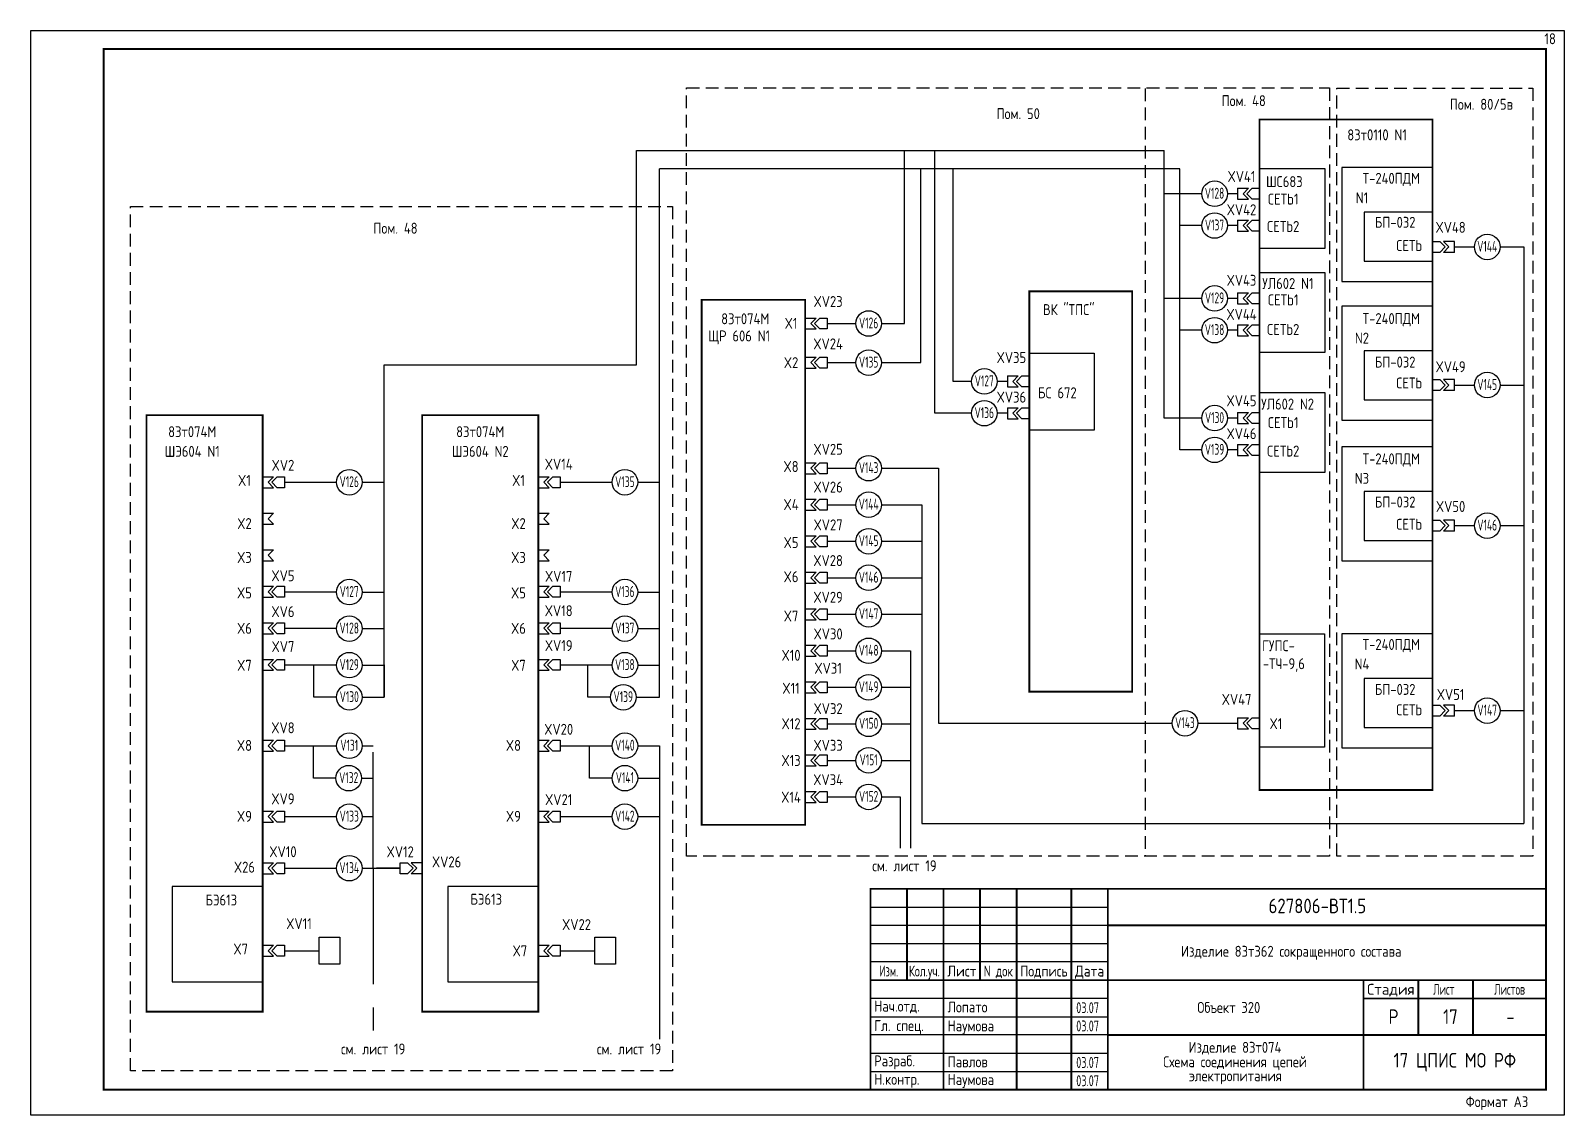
# Model space of a CAD drawing. Header units: millimetres. Extents: x -1014 to 2091, y -2505 to -1739.
# Drawn here: x -1013.3 to -593.3, y -2505.4 to -2208.4 of the extents above; entities that cross this region are included whole.
import ezdxf
from ezdxf.enums import TextEntityAlignment as Align

# ---------------------------------------------------------------- set-up
doc = ezdxf.new("R2010")
doc.units = ezdxf.units.MM
doc.linetypes.add('CENTER', pattern=[50.8, 31.75, -6.35, 6.35, -6.35])
doc.linetypes.add('DASHED', pattern=[0.75, 0.5, -0.25])
doc.layers.add('FORMAT', color=7, linetype='Continuous')
doc.styles.add('SIMPLEX', font='simplex.shx', dxfattribs={"width": 0.75})
doc.styles.add('SIMPLEX1', font='Simplex.shx', dxfattribs={"width": 0.8})
doc.styles.add('SN', font='Simplex.shx', dxfattribs={"width": 0.8, "oblique": 15})

msp = doc.modelspace()

# ---------------------------------------------------------------- linework, layer by layer
at = {"linetype": 'DASHED', "ltscale": 7}
msp.add_line((-708.15, -2224.18), (-708.15, -2434.39), dxfattribs=at)
at = {"ltscale": 2}
for p, q in [((-682.79, -2251.54), (-679.79, -2251.54)), ((-682.79, -2254.54), (-679.79, -2254.54)), ((-679.79, -2251.54), (-681.29, -2253.04)), ((-679.79, -2254.54), (-681.29, -2253.04)), ((-678.79, -2251.54), (-680.29, -2253.04)), ((-678.79, -2254.54), (-680.29, -2253.04)), ((-678.79, -2251.54), (-676.79, -2251.54)), ((-676.79, -2254.54), (-678.79, -2254.54)), ((-682.79, -2260.24), (-679.79, -2260.24)), ((-682.79, -2263.24), (-679.79, -2263.24)), ((-679.79, -2260.24), (-681.29, -2261.74)), ((-679.79, -2263.24), (-681.29, -2261.74)), ((-678.79, -2260.24), (-680.29, -2261.74)), ((-678.79, -2263.24), (-680.29, -2261.74)), ((-678.79, -2260.24), (-676.79, -2260.24)), ((-676.79, -2263.24), (-678.79, -2263.24)), ((-629.44, -2268.59), (-629.44, -2265.59)), ((-629.44, -2266.1), (-627.44, -2266.1)), ((-627.44, -2266.1), (-625.94, -2267.6)), ((-627.44, -2269.1), (-625.94, -2267.6)), ((-623.44, -2266.1), (-626.44, -2266.1)), ((-626.44, -2266.1), (-624.94, -2267.6)), ((-626.44, -2269.1), (-624.94, -2267.6)), ((-627.44, -2269.1), (-629.44, -2269.1)), ((-623.44, -2269.1), (-626.44, -2269.1)), ((-682.79, -2280.2), (-679.79, -2280.2)), ((-679.79, -2280.2), (-681.29, -2281.7)), ((-678.79, -2280.2), (-680.29, -2281.7)), ((-678.79, -2280.2), (-676.79, -2280.2)), ((-682.79, -2283.2), (-679.79, -2283.2)), ((-679.79, -2283.2), (-681.29, -2281.7)), ((-678.79, -2283.2), (-680.29, -2281.7)), ((-676.79, -2283.2), (-678.79, -2283.2)), ((-801.2, -2287.07), (-798.2, -2287.07)), ((-798.2, -2287.07), (-799.7, -2288.57)), ((-798.2, -2290.07), (-799.7, -2288.57)), ((-797.2, -2287.07), (-798.7, -2288.57)), ((-797.2, -2290.07), (-798.7, -2288.57)), ((-797.2, -2287.07), (-795.2, -2287.07)), ((-795.2, -2287.07), (-795.2, -2290.07)), ((-682.79, -2288.9), (-679.79, -2288.9)), ((-679.79, -2288.9), (-681.29, -2290.4)), ((-678.79, -2288.9), (-680.29, -2290.4)), ((-678.79, -2288.9), (-676.79, -2288.9)), ((-801.2, -2290.07), (-798.2, -2290.07)), ((-795.2, -2290.07), (-797.2, -2290.07)), ((-682.79, -2291.9), (-679.79, -2291.9)), ((-679.79, -2291.9), (-681.29, -2290.4)), ((-678.79, -2291.9), (-680.29, -2290.4)), ((-676.79, -2291.9), (-678.79, -2291.9)), ((-801.2, -2297.79), (-798.2, -2297.79)), ((-801.2, -2300.79), (-798.2, -2300.79)), ((-798.2, -2297.79), (-799.7, -2299.29)), ((-798.2, -2300.79), (-799.7, -2299.29)), ((-797.2, -2297.79), (-798.7, -2299.29)), ((-797.2, -2300.79), (-798.7, -2299.29)), ((-797.2, -2297.79), (-795.2, -2297.79)), ((-795.2, -2300.79), (-797.2, -2300.79)), ((-795.2, -2297.79), (-795.2, -2300.79)), ((-745.85, -2302.93), (-742.85, -2302.93)), ((-742.85, -2302.93), (-744.35, -2304.43)), ((-742.85, -2305.93), (-744.35, -2304.43)), ((-741.85, -2302.93), (-743.35, -2304.43)), ((-741.85, -2305.93), (-743.35, -2304.43)), ((-741.85, -2302.93), (-739.85, -2302.93)), ((-739.85, -2302.93), (-739.85, -2305.93)), ((-629.44, -2303.91), (-627.44, -2303.91)), ((-627.44, -2303.91), (-625.94, -2305.41)), ((-627.44, -2306.91), (-625.94, -2305.41)), ((-623.44, -2303.91), (-626.44, -2303.91)), ((-626.44, -2303.91), (-624.94, -2305.41)), ((-626.44, -2306.91), (-624.94, -2305.41)), ((-745.85, -2305.93), (-742.85, -2305.93)), ((-739.85, -2305.93), (-741.85, -2305.93)), ((-739.85, -2309.98), (-739.85, -2312.98)), ((-627.44, -2306.91), (-629.44, -2306.91)), ((-623.44, -2306.91), (-626.44, -2306.91)), ((-745.85, -2311.63), (-742.85, -2311.63)), ((-742.85, -2311.63), (-744.35, -2313.13)), ((-742.85, -2314.63), (-744.35, -2313.13)), ((-741.85, -2311.63), (-743.35, -2313.13)), ((-741.85, -2314.63), (-743.35, -2313.13)), ((-741.85, -2311.63), (-739.85, -2311.63)), ((-682.79, -2312.97), (-679.79, -2312.97)), ((-679.79, -2312.97), (-681.29, -2314.47)), ((-678.79, -2312.97), (-680.29, -2314.47)), ((-678.79, -2312.97), (-676.79, -2312.97)), ((-745.85, -2314.63), (-742.85, -2314.63)), ((-739.85, -2314.63), (-741.85, -2314.63)), ((-682.79, -2315.97), (-679.79, -2315.97)), ((-679.79, -2315.97), (-681.29, -2314.47)), ((-678.79, -2315.97), (-680.29, -2314.47)), ((-676.79, -2315.97), (-678.79, -2315.97)), ((-682.79, -2321.67), (-679.79, -2321.67)), ((-679.79, -2321.67), (-681.29, -2323.17)), ((-678.79, -2321.67), (-680.29, -2323.17)), ((-678.79, -2321.67), (-676.79, -2321.67)), ((-801.2, -2326.69), (-798.2, -2326.69)), ((-798.2, -2326.69), (-799.7, -2328.19)), ((-797.2, -2326.69), (-798.7, -2328.19)), ((-797.2, -2326.69), (-795.2, -2326.69)), ((-795.2, -2326.69), (-795.2, -2329.69)), ((-682.79, -2324.67), (-679.79, -2324.67)), ((-679.79, -2324.67), (-681.29, -2323.17)), ((-678.79, -2324.67), (-680.29, -2323.17)), ((-676.79, -2324.67), (-678.79, -2324.67)), ((-949.78, -2330.53), (-946.78, -2330.53)), ((-946.78, -2330.53), (-948.28, -2332.03)), ((-945.78, -2330.53), (-947.28, -2332.03)), ((-945.78, -2330.53), (-943.78, -2330.53)), ((-943.78, -2330.53), (-943.78, -2333.53)), ((-874.3, -2330.53), (-871.3, -2330.53)), ((-871.3, -2330.53), (-872.8, -2332.03)), ((-870.3, -2330.53), (-871.8, -2332.03)), ((-870.3, -2330.53), (-868.3, -2330.53)), ((-868.3, -2330.53), (-868.3, -2333.53)), ((-801.2, -2329.69), (-798.2, -2329.69)), ((-798.2, -2329.69), (-799.7, -2328.19)), ((-797.2, -2329.69), (-798.7, -2328.19)), ((-795.2, -2329.69), (-797.2, -2329.69)), ((-949.78, -2333.53), (-946.78, -2333.53)), ((-946.78, -2333.53), (-948.28, -2332.03)), ((-945.78, -2333.53), (-947.28, -2332.03)), ((-943.78, -2333.53), (-945.78, -2333.53)), ((-874.3, -2333.53), (-871.3, -2333.53)), ((-871.3, -2333.53), (-872.8, -2332.03)), ((-870.3, -2333.53), (-871.8, -2332.03)), ((-868.3, -2333.53), (-870.3, -2333.53)), ((-801.2, -2336.69), (-798.2, -2336.69)), ((-798.2, -2336.69), (-799.7, -2338.19)), ((-798.2, -2339.69), (-799.7, -2338.19)), ((-797.2, -2336.69), (-798.7, -2338.19)), ((-797.2, -2339.69), (-798.7, -2338.19)), ((-797.2, -2336.69), (-795.2, -2336.69)), ((-795.2, -2336.69), (-795.2, -2339.69)), ((-949.78, -2340.53), (-946.78, -2340.53)), ((-949.78, -2343.53), (-946.78, -2343.53)), ((-946.78, -2340.53), (-948.28, -2342.03)), ((-946.78, -2343.53), (-948.28, -2342.03)), ((-874.3, -2340.53), (-871.3, -2340.53)), ((-874.3, -2343.53), (-871.3, -2343.53)), ((-871.3, -2340.53), (-872.8, -2342.03)), ((-871.3, -2343.53), (-872.8, -2342.03)), ((-801.2, -2339.69), (-798.2, -2339.69)), ((-795.2, -2339.69), (-797.2, -2339.69)), ((-629.44, -2342.42), (-627.44, -2342.42)), ((-627.44, -2342.42), (-625.94, -2343.92)), ((-623.44, -2342.42), (-626.44, -2342.42)), ((-626.44, -2342.42), (-624.94, -2343.92)), ((-801.2, -2346.69), (-798.2, -2346.69)), ((-798.2, -2346.69), (-799.7, -2348.19)), ((-797.2, -2346.69), (-798.7, -2348.19)), ((-797.2, -2346.69), (-795.2, -2346.69)), ((-795.2, -2346.69), (-795.2, -2349.69)), ((-627.44, -2345.42), (-629.44, -2345.42)), ((-627.44, -2345.42), (-625.94, -2343.92)), ((-626.44, -2345.42), (-624.94, -2343.92)), ((-623.44, -2345.42), (-626.44, -2345.42)), ((-949.78, -2350.53), (-946.78, -2350.53)), ((-946.78, -2350.53), (-948.28, -2352.03)), ((-874.3, -2350.53), (-871.3, -2350.53)), ((-871.3, -2350.53), (-872.8, -2352.03)), ((-801.2, -2349.69), (-798.2, -2349.69)), ((-798.2, -2349.69), (-799.7, -2348.19)), ((-797.2, -2349.69), (-798.7, -2348.19)), ((-795.2, -2349.69), (-797.2, -2349.69)), ((-949.78, -2353.53), (-946.78, -2353.53)), ((-946.78, -2353.53), (-948.28, -2352.03)), ((-874.3, -2353.53), (-871.3, -2353.53)), ((-871.3, -2353.53), (-872.8, -2352.03)), ((-801.2, -2356.69), (-798.2, -2356.69)), ((-801.2, -2359.69), (-798.2, -2359.69)), ((-798.2, -2356.69), (-799.7, -2358.19)), ((-798.2, -2359.69), (-799.7, -2358.19)), ((-797.2, -2356.69), (-798.7, -2358.19)), ((-797.2, -2359.69), (-798.7, -2358.19)), ((-795.2, -2359.69), (-797.2, -2359.69)), ((-795.2, -2356.69), (-795.2, -2359.69)), ((-949.78, -2360.53), (-946.78, -2360.53)), ((-949.78, -2363.53), (-946.78, -2363.53)), ((-946.78, -2360.53), (-948.28, -2362.03)), ((-946.78, -2363.53), (-948.28, -2362.03)), ((-945.78, -2360.53), (-947.28, -2362.03)), ((-945.78, -2363.53), (-947.28, -2362.03)), ((-945.78, -2360.53), (-943.78, -2360.53)), ((-943.78, -2363.53), (-945.78, -2363.53)), ((-943.78, -2360.53), (-943.78, -2363.53)), ((-874.3, -2360.53), (-871.3, -2360.53)), ((-874.3, -2363.53), (-871.3, -2363.53)), ((-871.3, -2360.53), (-872.8, -2362.03)), ((-871.3, -2363.53), (-872.8, -2362.03)), ((-870.3, -2360.53), (-871.8, -2362.03)), ((-870.3, -2363.53), (-871.8, -2362.03)), ((-870.3, -2360.53), (-868.3, -2360.53)), ((-868.3, -2363.53), (-870.3, -2363.53)), ((-868.3, -2360.53), (-868.3, -2363.53)), ((-801.2, -2366.69), (-798.2, -2366.69)), ((-798.2, -2366.69), (-799.7, -2368.19)), ((-798.2, -2369.69), (-799.7, -2368.19)), ((-797.2, -2366.69), (-798.7, -2368.19)), ((-797.2, -2369.69), (-798.7, -2368.19)), ((-797.2, -2366.69), (-795.2, -2366.69)), ((-795.2, -2366.69), (-795.2, -2369.69)), ((-949.78, -2370.53), (-946.78, -2370.53)), ((-946.78, -2370.53), (-948.28, -2372.03)), ((-946.78, -2373.53), (-948.28, -2372.03)), ((-945.78, -2370.53), (-947.28, -2372.03)), ((-945.78, -2373.53), (-947.28, -2372.03)), ((-945.78, -2370.53), (-943.78, -2370.53)), ((-943.78, -2370.53), (-943.78, -2373.53)), ((-874.3, -2370.53), (-871.3, -2370.53)), ((-871.3, -2370.53), (-872.8, -2372.03)), ((-871.3, -2373.53), (-872.8, -2372.03)), ((-870.3, -2370.53), (-871.8, -2372.03)), ((-870.3, -2373.53), (-871.8, -2372.03)), ((-870.3, -2370.53), (-868.3, -2370.53)), ((-868.3, -2370.53), (-868.3, -2373.53)), ((-801.2, -2369.69), (-798.2, -2369.69)), ((-795.2, -2369.69), (-797.2, -2369.69)), ((-949.78, -2373.53), (-946.78, -2373.53)), ((-943.78, -2373.53), (-945.78, -2373.53)), ((-874.3, -2373.53), (-871.3, -2373.53)), ((-868.3, -2373.53), (-870.3, -2373.53)), ((-801.2, -2376.69), (-798.2, -2376.69)), ((-798.2, -2376.69), (-799.7, -2378.19)), ((-797.2, -2376.69), (-798.7, -2378.19)), ((-797.2, -2376.69), (-795.2, -2376.69)), ((-795.2, -2376.69), (-795.2, -2379.69)), ((-949.78, -2380.53), (-946.78, -2380.53)), ((-946.78, -2380.53), (-948.28, -2382.03)), ((-945.78, -2380.53), (-947.28, -2382.03)), ((-945.78, -2380.53), (-943.78, -2380.53)), ((-943.78, -2380.53), (-943.78, -2383.53)), ((-874.3, -2380.53), (-871.3, -2380.53)), ((-871.3, -2380.53), (-872.8, -2382.03)), ((-870.3, -2380.53), (-871.8, -2382.03)), ((-870.3, -2380.53), (-868.3, -2380.53)), ((-868.3, -2380.53), (-868.3, -2383.53)), ((-801.2, -2379.69), (-798.2, -2379.69)), ((-798.2, -2379.69), (-799.7, -2378.19)), ((-797.2, -2379.69), (-798.7, -2378.19)), ((-795.2, -2379.69), (-797.2, -2379.69)), ((-949.78, -2383.53), (-946.78, -2383.53)), ((-946.78, -2383.53), (-948.28, -2382.03)), ((-945.78, -2383.53), (-947.28, -2382.03)), ((-943.78, -2383.53), (-945.78, -2383.53)), ((-874.3, -2383.53), (-871.3, -2383.53)), ((-871.3, -2383.53), (-872.8, -2382.03)), ((-870.3, -2383.53), (-871.8, -2382.03)), ((-868.3, -2383.53), (-870.3, -2383.53)), ((-801.2, -2386.69), (-798.2, -2386.69)), ((-801.2, -2389.69), (-798.2, -2389.69)), ((-798.2, -2386.69), (-799.7, -2388.19)), ((-798.2, -2389.69), (-799.7, -2388.19)), ((-797.2, -2386.69), (-798.7, -2388.19)), ((-797.2, -2389.69), (-798.7, -2388.19)), ((-797.2, -2386.69), (-795.2, -2386.69)), ((-795.2, -2389.69), (-797.2, -2389.69)), ((-795.2, -2386.69), (-795.2, -2389.69)), ((-629.44, -2393.08), (-627.44, -2393.08)), ((-627.44, -2393.08), (-625.94, -2394.58)), ((-623.44, -2393.08), (-626.44, -2393.08)), ((-626.44, -2393.08), (-624.94, -2394.58)), ((-801.2, -2396.69), (-798.2, -2396.69)), ((-798.2, -2396.69), (-799.7, -2398.19)), ((-798.2, -2399.69), (-799.7, -2398.19)), ((-797.2, -2396.69), (-798.7, -2398.19)), ((-797.2, -2399.69), (-798.7, -2398.19)), ((-797.2, -2396.69), (-795.2, -2396.69)), ((-795.2, -2396.69), (-795.2, -2399.69)), ((-682.79, -2396.52), (-679.79, -2396.52)), ((-679.79, -2396.52), (-681.29, -2398.02)), ((-679.79, -2399.52), (-681.29, -2398.02)), ((-678.79, -2396.52), (-680.29, -2398.02)), ((-678.79, -2399.52), (-680.29, -2398.02)), ((-678.79, -2396.52), (-676.79, -2396.52)), ((-676.79, -2396.52), (-676.79, -2399.52)), ((-627.44, -2396.08), (-629.44, -2396.08)), ((-627.44, -2396.08), (-625.94, -2394.58)), ((-626.44, -2396.08), (-624.94, -2394.58)), ((-623.44, -2396.08), (-626.44, -2396.08)), ((-801.2, -2399.69), (-798.2, -2399.69)), ((-795.2, -2399.69), (-797.2, -2399.69)), ((-682.79, -2399.52), (-679.79, -2399.52)), ((-676.79, -2399.52), (-678.79, -2399.52)), ((-949.78, -2402.69), (-946.78, -2402.69)), ((-949.78, -2405.69), (-946.78, -2405.69)), ((-946.78, -2402.69), (-948.28, -2404.19)), ((-946.78, -2405.69), (-948.28, -2404.19)), ((-945.78, -2402.69), (-947.28, -2404.19)), ((-945.78, -2405.69), (-947.28, -2404.19)), ((-945.78, -2402.69), (-943.78, -2402.69)), ((-943.78, -2405.69), (-945.78, -2405.69)), ((-943.78, -2402.69), (-943.78, -2405.69)), ((-874.3, -2402.69), (-871.3, -2402.69)), ((-874.3, -2405.69), (-871.3, -2405.69)), ((-871.3, -2402.69), (-872.8, -2404.19)), ((-871.3, -2405.69), (-872.8, -2404.19)), ((-870.3, -2402.69), (-871.8, -2404.19)), ((-870.3, -2405.69), (-871.8, -2404.19)), ((-870.3, -2402.69), (-868.3, -2402.69)), ((-868.3, -2405.69), (-870.3, -2405.69)), ((-868.3, -2402.69), (-868.3, -2405.69)), ((-801.2, -2406.69), (-798.2, -2406.69)), ((-801.2, -2409.69), (-798.2, -2409.69)), ((-798.2, -2406.69), (-799.7, -2408.19)), ((-798.2, -2409.69), (-799.7, -2408.19)), ((-797.2, -2406.69), (-798.7, -2408.19)), ((-797.2, -2409.69), (-798.7, -2408.19)), ((-797.2, -2406.69), (-795.2, -2406.69)), ((-795.2, -2409.69), (-797.2, -2409.69)), ((-795.2, -2406.69), (-795.2, -2409.69)), ((-801.2, -2416.69), (-798.2, -2416.69)), ((-798.2, -2416.69), (-799.7, -2418.19)), ((-798.2, -2419.69), (-799.7, -2418.19)), ((-797.2, -2416.69), (-798.7, -2418.19)), ((-797.2, -2419.69), (-798.7, -2418.19)), ((-797.2, -2416.69), (-795.2, -2416.69)), ((-795.2, -2416.69), (-795.2, -2419.69)), ((-949.78, -2422.1), (-946.78, -2422.1)), ((-946.78, -2422.1), (-948.28, -2423.6)), ((-945.78, -2422.1), (-947.28, -2423.6)), ((-945.78, -2422.1), (-943.78, -2422.1)), ((-943.78, -2422.1), (-943.78, -2425.1)), ((-874.3, -2422.1), (-871.3, -2422.1)), ((-871.3, -2422.1), (-872.8, -2423.6)), ((-870.3, -2422.1), (-871.8, -2423.6)), ((-870.3, -2422.1), (-868.3, -2422.1)), ((-868.3, -2422.1), (-868.3, -2425.1)), ((-801.2, -2419.69), (-798.2, -2419.69)), ((-795.2, -2419.69), (-797.2, -2419.69)), ((-949.78, -2425.1), (-946.78, -2425.1)), ((-946.78, -2425.1), (-948.28, -2423.6)), ((-945.78, -2425.1), (-947.28, -2423.6)), ((-943.78, -2425.1), (-945.78, -2425.1)), ((-874.3, -2425.1), (-871.3, -2425.1)), ((-871.3, -2425.1), (-872.8, -2423.6)), ((-870.3, -2425.1), (-871.8, -2423.6)), ((-868.3, -2425.1), (-870.3, -2425.1)), ((-949.78, -2436.22), (-946.78, -2436.22)), ((-949.78, -2439.22), (-946.78, -2439.22)), ((-946.78, -2436.22), (-948.28, -2437.72)), ((-946.78, -2439.22), (-948.28, -2437.72)), ((-945.78, -2436.22), (-947.28, -2437.72)), ((-945.78, -2439.22), (-947.28, -2437.72)), ((-945.78, -2436.22), (-943.78, -2436.22)), ((-943.78, -2439.22), (-945.78, -2439.22)), ((-943.78, -2436.22), (-943.78, -2439.22)), ((-912.1, -2439.22), (-912.1, -2436.22)), ((-912.1, -2436.22), (-910.1, -2436.22)), ((-910.1, -2439.22), (-912.1, -2439.22)), ((-910.1, -2436.22), (-908.6, -2437.72)), ((-910.1, -2439.22), (-908.6, -2437.72)), ((-906.1, -2436.22), (-909.1, -2436.22)), ((-909.1, -2436.22), (-907.6, -2437.72)), ((-909.1, -2439.22), (-907.6, -2437.72)), ((-906.1, -2439.22), (-909.1, -2439.22)), ((-949.78, -2458.81), (-946.78, -2458.81)), ((-946.78, -2458.81), (-948.28, -2460.31)), ((-946.78, -2461.81), (-948.28, -2460.31)), ((-945.78, -2458.81), (-947.28, -2460.31)), ((-945.78, -2461.81), (-947.28, -2460.31)), ((-945.78, -2458.81), (-943.78, -2458.81)), ((-943.78, -2458.81), (-943.78, -2461.81)), ((-874.3, -2458.81), (-871.3, -2458.81)), ((-871.3, -2458.81), (-872.8, -2460.31)), ((-871.3, -2461.81), (-872.8, -2460.31)), ((-870.3, -2458.81), (-871.8, -2460.31)), ((-870.3, -2461.81), (-871.8, -2460.31)), ((-870.3, -2458.81), (-868.3, -2458.81)), ((-868.3, -2458.81), (-868.3, -2461.81)), ((-949.78, -2461.81), (-946.78, -2461.81)), ((-943.78, -2461.81), (-945.78, -2461.81)), ((-874.3, -2461.81), (-871.3, -2461.81)), ((-868.3, -2461.81), (-870.3, -2461.81))]:
    msp.add_line(p, q, dxfattribs=at)
at = {"linetype": 'CENTER'}
for p, q in [((-760.68, -2304.43), (-760.68, -2303.29)), ((-755.66, -2304.43), (-760.68, -2304.43)), ((-755.66, -2313.13), (-765.68, -2313.13))]:
    msp.add_line(p, q, dxfattribs=at)
for p, q in [((-780.33, -2328.19), (-764.66, -2328.19)), ((-764.66, -2328.19), (-764.66, -2398.02)), ((-943.78, -2332.03), (-942.83, -2332.03)), ((-868.3, -2332.03), (-867.35, -2332.03)), ((-769.23, -2338.19), (-769.23, -2425.49)), ((-943.78, -2362.03), (-942.83, -2362.03)), ((-868.3, -2362.03), (-867.35, -2362.03)), ((-943.78, -2372.03), (-942.83, -2372.03)), ((-868.3, -2372.03), (-867.35, -2372.03)), ((-943.78, -2382.03), (-942.83, -2382.03)), ((-868.3, -2382.03), (-867.35, -2382.03)), ((-943.78, -2404.19), (-942.83, -2404.19)), ((-868.3, -2404.19), (-867.35, -2404.19)), ((-943.78, -2423.6), (-942.83, -2423.6)), ((-868.3, -2423.6), (-867.35, -2423.6)), ((-943.78, -2437.72), (-942.83, -2437.72)), ((-943.78, -2460.31), (-942.83, -2460.31)), ((-868.3, -2460.31), (-867.35, -2460.31))]:
    msp.add_line(p, q)
at = {"linetype": 'DASHED', "ltscale": 7}
for points in [[(-833.7, -2224.05), (-657.63, -2224.05), (-657.63, -2434.39), (-833.7, -2434.39)], [(-655.66, -2224.14), (-601.95, -2224.14), (-601.95, -2434.41), (-655.66, -2434.41)], [(-985.98, -2256.51), (-837.54, -2256.51), (-837.54, -2493.23), (-985.98, -2493.23)]]:
    msp.add_lwpolyline(points, close=True, dxfattribs=at)
at = {"const_width": 0.5}
for points in [[(-676.79, -2232.72), (-629.44, -2232.72), (-629.44, -2416.3), (-676.79, -2416.3)], [(-739.85, -2279.75), (-711.68, -2279.75), (-711.68, -2389.36), (-739.85, -2389.36)], [(-829.56, -2282.08), (-801.2, -2282.08), (-801.2, -2425.82), (-829.56, -2425.82)], [(-981.58, -2313.67), (-949.78, -2313.67), (-949.78, -2476.98), (-981.58, -2476.98)], [(-906.1, -2313.67), (-874.3, -2313.67), (-874.3, -2476.98), (-906.1, -2476.98)]]:
    msp.add_lwpolyline(points, close=True, dxfattribs=at)
at = {"linetype": 'CENTER'}
for points in [[(-847.39, -2245.12), (-847.39, -2241.21)], [(-841.07, -2251.57), (-841.07, -2246.21)], [(-692.6, -2253.04), (-702.86, -2253.04)], [(-682.79, -2253.04), (-685.6, -2253.04)], [(-682.79, -2251.54), (-682.79, -2254.54)], [(-692.6, -2261.74), (-698.66, -2261.74)], [(-682.79, -2261.74), (-685.6, -2261.74)], [(-682.79, -2260.24), (-682.79, -2263.24)], [(-623.44, -2269.1), (-623.44, -2266.1)], [(-623.44, -2267.6), (-617.93, -2267.6)], [(-682.79, -2280.2), (-682.79, -2283.2)], [(-692.6, -2281.7), (-702.86, -2281.7)], [(-682.79, -2281.7), (-685.6, -2281.7)], [(-795.2, -2288.57), (-787.33, -2288.57)], [(-682.79, -2288.9), (-682.79, -2291.9)], [(-692.6, -2290.4), (-698.66, -2290.4)], [(-682.79, -2290.4), (-685.6, -2290.4)], [(-795.2, -2299.29), (-787.33, -2299.29)], [(-745.85, -2304.43), (-748.66, -2304.43)], [(-745.85, -2302.93), (-745.85, -2305.93)], [(-623.44, -2306.91), (-623.44, -2303.91)], [(-623.44, -2305.41), (-617.93, -2305.41)], [(-745.85, -2313.13), (-748.66, -2313.13)], [(-745.85, -2311.63), (-745.85, -2314.63)], [(-682.79, -2312.97), (-682.79, -2315.97)], [(-692.6, -2314.47), (-702.86, -2314.47)], [(-682.79, -2314.47), (-685.6, -2314.47)], [(-682.79, -2321.67), (-682.79, -2324.67)], [(-692.6, -2323.17), (-698.66, -2323.17)], [(-682.79, -2323.17), (-685.6, -2323.17)], [(-949.78, -2330.53), (-949.78, -2333.53)], [(-874.3, -2330.53), (-874.3, -2333.53)], [(-795.2, -2328.19), (-787.33, -2328.19)], [(-795.2, -2338.19), (-787.33, -2338.19)], [(-623.44, -2345.42), (-623.44, -2342.42)], [(-623.44, -2343.92), (-617.93, -2343.92)], [(-795.2, -2348.19), (-787.33, -2348.19)], [(-797.2, -2356.69), (-795.2, -2356.69)], [(-795.2, -2358.19), (-787.33, -2358.19)], [(-795.2, -2368.19), (-787.33, -2368.19)], [(-676.79, -2373.5), (-676.79, -2404.59)], [(-795.2, -2378.19), (-787.33, -2378.19)], [(-929.57, -2390.9), (-935.77, -2390.9), (-935.77, -2382.03)], [(-922.57, -2382.11), (-916.55, -2382.11)], [(-916.55, -2382.03), (-916.55, -2390.9)], [(-854.52, -2390.9), (-860.72, -2390.9), (-860.72, -2382.03)], [(-847.09, -2382.11), (-841.07, -2382.11)], [(-795.2, -2388.19), (-787.33, -2388.19)], [(-922.57, -2390.9), (-916.55, -2390.9)], [(-847.52, -2390.9), (-841.5, -2390.9)], [(-841.5, -2390.9), (-841.07, -2390.9)], [(-623.44, -2396.08), (-623.44, -2393.08)], [(-795.2, -2398.19), (-787.33, -2398.19)], [(-693.71, -2398.02), (-682.79, -2398.02)], [(-682.79, -2396.52), (-682.79, -2399.52)], [(-623.44, -2394.58), (-617.93, -2394.58)], [(-949.78, -2402.69), (-949.78, -2405.69)], [(-929.71, -2413.06), (-935.91, -2413.06), (-935.91, -2404.19)], [(-922.57, -2404.19), (-919.5, -2404.19)], [(-919.5, -2437.72), (-919.5, -2404.19)], [(-874.3, -2402.69), (-874.3, -2405.69)], [(-854.09, -2413.06), (-860.29, -2413.06), (-860.29, -2404.19)], [(-847.09, -2404.19), (-841.07, -2404.19)], [(-841.07, -2404.19), (-841.07, -2423.6)], [(-795.2, -2408.19), (-787.33, -2408.19)], [(-922.71, -2413.06), (-919.64, -2413.06)], [(-847.09, -2413.06), (-841.07, -2413.06)], [(-795.2, -2418.19), (-787.33, -2418.19)], [(-780.33, -2418.19), (-775.24, -2418.19), (-775.24, -2432.23)], [(-949.78, -2422.1), (-949.78, -2425.1)], [(-874.3, -2422.1), (-874.3, -2425.1)], [(-922.57, -2423.6), (-919.5, -2423.6)], [(-847.09, -2423.6), (-841.07, -2423.6)], [(-949.78, -2436.22), (-949.78, -2439.22)], [(-922.57, -2437.72), (-919.5, -2437.72)], [(-919.5, -2437.72), (-912.1, -2437.72)], [(-919.5, -2437.72), (-919.5, -2484.76)], [(-912.1, -2437.72), (-918.62, -2437.72)], [(-906.1, -2439.22), (-906.1, -2436.22)], [(-874.3, -2436.22), (-874.3, -2439.22)]]:
    msp.add_lwpolyline(points, dxfattribs=at)
for points in [[(-847.39, -2241.21), (-702.86, -2241.21)], [(-765.71, -2313.15), (-765.71, -2241.21)], [(-702.86, -2314.47), (-702.86, -2241.21)], [(-847.39, -2299.91), (-847.39, -2245.12)], [(-698.66, -2246.21), (-841.07, -2246.21)], [(-760.69, -2304.22), (-760.69, -2246.21)], [(-698.66, -2323.17), (-698.66, -2246.21)], [(-841.07, -2390.9), (-841.07, -2251.57)], [(-610.93, -2267.6), (-604.4, -2267.6)], [(-604.4, -2267.6), (-604.4, -2425.49)], [(-916.55, -2390.9), (-916.55, -2299.91), (-916.55, -2299.91), (-847.39, -2299.91)], [(-610.93, -2305.41), (-604.4, -2305.41)], [(-780.33, -2338.19), (-769.23, -2338.19)], [(-610.93, -2343.92), (-604.4, -2343.92)], [(-780.33, -2348.19), (-769.23, -2348.19)], [(-780.33, -2358.19), (-769.23, -2358.19)], [(-780.33, -2368.19), (-769.23, -2368.19)], [(-780.33, -2378.19), (-772.38, -2378.19)], [(-772.38, -2378.19), (-772.38, -2432.23)], [(-780.33, -2388.19), (-772.38, -2388.19)], [(-780.33, -2398.19), (-772.38, -2398.19)], [(-764.66, -2398.02), (-700.71, -2398.02)], [(-610.93, -2394.58), (-604.4, -2394.58)], [(-780.33, -2408.19), (-772.38, -2408.19)], [(-841.07, -2423.6), (-841.07, -2484.51)], [(-769.23, -2425.49), (-604.4, -2425.49)]]:
    msp.add_lwpolyline(points)
at = {"linetype": 'Continuous'}
for points in [[(-780.33, -2288.57), (-773.98, -2288.57), (-773.98, -2241.21)], [(-780.33, -2299.29), (-769.52, -2299.29), (-769.52, -2246.21)], [(-942.83, -2332.03), (-929.57, -2332.03)], [(-937.88, -2332.03), (-935.91, -2332.03)], [(-922.57, -2332.03), (-916.55, -2332.03)], [(-867.35, -2332.03), (-854.09, -2332.03)], [(-862.4, -2332.03), (-860.43, -2332.03)], [(-847.09, -2332.03), (-841.07, -2332.03)], [(-942.83, -2362.03), (-929.57, -2362.03)], [(-922.57, -2362.11), (-916.55, -2362.11)], [(-867.35, -2362.03), (-854.09, -2362.03)], [(-847.09, -2362.11), (-841.07, -2362.11)], [(-942.83, -2372.03), (-929.57, -2372.03)], [(-922.57, -2372.11), (-916.55, -2372.11)], [(-867.35, -2372.03), (-854.09, -2372.03)], [(-847.09, -2372.11), (-841.07, -2372.11)], [(-942.83, -2382.03), (-929.57, -2382.03)], [(-867.35, -2382.03), (-854.09, -2382.03)], [(-942.83, -2404.19), (-929.57, -2404.19)], [(-937.88, -2404.19), (-935.91, -2404.19)], [(-867.35, -2404.19), (-854.09, -2404.19)], [(-862.4, -2404.19), (-860.43, -2404.19)], [(-942.83, -2423.6), (-929.57, -2423.6)], [(-937.88, -2423.6), (-935.91, -2423.6)], [(-867.35, -2423.6), (-854.09, -2423.6)], [(-862.4, -2423.6), (-860.43, -2423.6)], [(-942.83, -2437.72), (-929.57, -2437.72)], [(-937.88, -2437.72), (-935.91, -2437.72)], [(-942.83, -2460.31), (-934.33, -2460.31)], [(-937.88, -2460.31), (-935.91, -2460.31)], [(-867.35, -2460.31), (-858.85, -2460.31)], [(-862.4, -2460.31), (-860.43, -2460.31)]]:
    msp.add_lwpolyline(points, dxfattribs=at)
at = {"linetype": 'CENTER'}
for points in [[(-676.79, -2246.13), (-658.87, -2246.13), (-658.87, -2268.04), (-676.79, -2268.04)], [(-629.44, -2245.81), (-654.25, -2245.81), (-654.25, -2277.08), (-629.44, -2277.08)], [(-629.44, -2258.1), (-648.11, -2258.1), (-648.11, -2271.5), (-629.44, -2271.5)], [(-676.79, -2274.6), (-658.87, -2274.6), (-658.87, -2296.51), (-676.79, -2296.51)], [(-629.44, -2283.78), (-654.25, -2283.78), (-654.25, -2315.05), (-629.44, -2315.05)], [(-739.85, -2296.66), (-722.1, -2296.66), (-722.1, -2317.78), (-739.85, -2317.78)], [(-629.44, -2296.07), (-648.11, -2296.07), (-648.11, -2309.47), (-629.44, -2309.47)], [(-676.79, -2307.45), (-658.87, -2307.45), (-658.87, -2329.36), (-676.79, -2329.36)], [(-629.44, -2322.3), (-654.25, -2322.3), (-654.25, -2353.57), (-629.44, -2353.57)], [(-629.44, -2334.59), (-648.11, -2334.59), (-648.11, -2347.99), (-629.44, -2347.99)], [(-676.79, -2373.5), (-658.98, -2373.5), (-658.98, -2404.59), (-676.79, -2404.59)], [(-629.44, -2373.5), (-654.25, -2373.5), (-654.25, -2404.77), (-629.44, -2404.77)], [(-629.44, -2385.79), (-648.11, -2385.79), (-648.11, -2399.19), (-629.44, -2399.19)], [(-949.78, -2442.76), (-974.58, -2442.76), (-974.58, -2468.87), (-949.78, -2468.87)], [(-874.3, -2442.76), (-899.1, -2442.76), (-899.1, -2468.87), (-874.3, -2468.87)], [(-934.33, -2456.6), (-928.64, -2456.6), (-928.64, -2464.03), (-934.33, -2464.03)], [(-858.85, -2456.6), (-853.16, -2456.6), (-853.16, -2464.03), (-858.85, -2464.03)]]:
    msp.add_lwpolyline(points, close=True, dxfattribs=at)
at = {"linetype": 'Continuous', "const_width": 0.5}
msp.add_lwpolyline([(-648.32, -2473.38), (-598.32, -2473.38)], dxfattribs=at)
at = {"color": 4, "linetype": 'Continuous'}
for centre in [(-689.1, -2253.04), (-689.1, -2261.74), (-614.43, -2267.6), (-689.1, -2281.7), (-783.83, -2288.57), (-689.1, -2290.4), (-783.83, -2299.29), (-752.16, -2304.43), (-614.43, -2305.41), (-752.16, -2313.13), (-689.1, -2314.47), (-689.1, -2323.17), (-783.83, -2328.19), (-926.07, -2332.03), (-850.59, -2332.03), (-783.83, -2338.19), (-614.43, -2343.92), (-783.83, -2348.19), (-783.83, -2358.19), (-926.07, -2362.11), (-850.59, -2362.11), (-926.07, -2372.11), (-850.59, -2372.11), (-783.83, -2368.19), (-783.83, -2378.19), (-926.07, -2382.11), (-850.59, -2382.11), (-783.83, -2388.19), (-926.07, -2390.9), (-851.02, -2390.9), (-614.43, -2394.58), (-783.83, -2398.19), (-697.21, -2398.02), (-926.07, -2404.19), (-850.59, -2404.19), (-783.83, -2408.19), (-926.21, -2413.06), (-850.59, -2413.06), (-783.83, -2418.19), (-926.07, -2423.6), (-850.59, -2423.6), (-926.07, -2437.72)]:
    msp.add_circle(centre, 3.5, dxfattribs=at)
at = {"layer": 'FORMAT', "ltscale": 10}
for p, q in [((-783.32, -2448.38), (-718.32, -2448.38)), ((-718.32, -2453.38), (-783.32, -2453.38)), ((-783.32, -2458.38), (-718.32, -2458.38)), ((-718.32, -2463.38), (-783.32, -2463.38)), ((-718.32, -2473.38), (-783.32, -2473.38)), ((-783.32, -2478.38), (-718.32, -2478.38)), ((-718.32, -2483.38), (-783.32, -2483.38)), ((-783.32, -2488.38), (-718.32, -2488.38)), ((-783.32, -2493.38), (-718.32, -2493.38))]:
    msp.add_line(p, q, dxfattribs=at)
msp.add_lwpolyline([(-1013.32, -2505.38), (-1013.32, -2208.38), (-593.32, -2208.38), (-593.32, -2505.38), (-1013.32, -2505.38)], dxfattribs=at)
at = {"layer": 'FORMAT', "ltscale": 10, "const_width": 0.5}
for points in [[(-993.32, -2498.38), (-993.32, -2213.38), (-598.32, -2213.38), (-598.32, -2498.38), (-993.32, -2498.38)], [(-783.32, -2498.38), (-783.32, -2443.38), (-598.32, -2443.38)], [(-773.32, -2443.38), (-773.32, -2468.38)], [(-763.32, -2443.38), (-763.32, -2498.38)], [(-753.32, -2443.38), (-753.32, -2468.38)], [(-743.32, -2443.38), (-743.32, -2498.38)], [(-728.32, -2443.38), (-728.32, -2498.38)], [(-718.32, -2443.38), (-718.32, -2498.38)], [(-718.32, -2453.38), (-598.32, -2453.38)], [(-783.32, -2468.38), (-598.32, -2468.38)], [(-648.32, -2468.38), (-648.32, -2498.38)], [(-633.32, -2468.38), (-633.32, -2483.38)], [(-618.32, -2468.38), (-618.32, -2483.38)], [(-718.32, -2483.38), (-598.32, -2483.38)]]:
    msp.add_lwpolyline(points, dxfattribs=at)
at = {"layer": 'FORMAT', "linetype": 'Continuous'}
msp.add_lwpolyline([(-648.32, -2473.38), (-598.32, -2473.38)], dxfattribs=at)

# ---------------------------------------------------------------- texts
at = {"linetype": 'Continuous', "style": 'SIMPLEX1', "width": 0.8}
for s, p in [('18', (-597.2, -2210.6)), ('Пом. 50', (-742.88, -2231.11)), ('Пом. 48', (-681.12, -2227.56)), ('Пом. 80/5в', (-616.03, -2228.54)), ('XV41', (-681.73, -2248.31)), ('Т-240ПДМ', (-640.69, -2248.82)), ('СЕТЬ1', (-670.31, -2254.5)), ('N1', (-648.74, -2254.16)), ('XV42', (-681.73, -2257.42)), ('БП-032', (-639.65, -2260.86)), ('Пом. 48', (-913.41, -2262.47)), ('СЕТЬ2', (-670.31, -2262)), ('XV48', (-624.47, -2262.23)), ('СЕТЬ', (-635.8, -2267.22)), ('XV43', (-681.73, -2276.74)), ('СЕТЬ1', (-670.31, -2282.1)), ('XV23', (-794.94, -2282.55)), ('XV44', (-681.73, -2286.07)), ('83т074М', (-817.62, -2287.28)), ('X1', (-805.09, -2288.52)), ('СЕТЬ2', (-670.31, -2290.2)), ('Т-240ПДМ', (-640.69, -2287.22)), ('XV24', (-794.94, -2294.15)), ('N2', (-648.74, -2292.56)), ('XV35', (-744.75, -2297.89)), ('X2', (-805.09, -2299.28)), ('БП-032', (-639.65, -2299.13)), ('XV49', (-624.47, -2300.41)), ('СЕТЬ', (-635.8, -2304.86)), ('XV36', (-744.75, -2308.73)), ('XV45', (-681.73, -2309.72)), ('СЕТЬ1', (-670.31, -2315.7)), ('83т074М', (-969.07, -2318.2)), ('83т074М', (-890.2, -2318.2)), ('XV46', (-681.73, -2318.73)), ('ШЭ604 N1', (-969.07, -2323.58)), ('ШЭ604 N2', (-890.2, -2323.58)), ('XV25', (-794.94, -2323.01)), ('СЕТЬ2', (-670.31, -2323.5)), ('XV2', (-944.23, -2327.39)), ('XV14', (-868.72, -2327.1)), ('X8', (-805.09, -2327.73)), ('Т-240ПДМ', (-640.69, -2325.63)), ('X1', (-954.78, -2331.54)), ('X1', (-879.73, -2331.54)), ('N3', (-648.74, -2330.97)), ('XV26', (-794.94, -2333.36)), ('X4', (-805.09, -2338.14)), ('БП-032', (-639.65, -2337.45)), ('XV50', (-624.47, -2338.68)), ('X2', (-954.78, -2343.35)), ('X2', (-879.73, -2343.35)), ('XV27', (-794.94, -2343.71)), ('СЕТЬ', (-635.8, -2343.54)), ('X5', (-805.09, -2348.55)), ('X3', (-954.78, -2352.63)), ('X3', (-879.73, -2352.63)), ('XV28', (-794.94, -2353.48)), ('XV5', (-944.23, -2357.64)), ('XV17', (-868.72, -2357.8)), ('X6', (-805.09, -2357.91)), ('X5', (-954.78, -2362.33)), ('X5', (-879.73, -2362.33)), ('XV29', (-794.94, -2363.52)), ('XV6', (-944.23, -2367.47)), ('XV18', (-868.72, -2367.22)), ('X7', (-805.09, -2368.67)), ('X6', (-954.78, -2372.04)), ('X6', (-879.73, -2372.04)), ('XV30', (-794.94, -2373.56)), ('XV7', (-944.23, -2377.03)), ('XV19', (-868.72, -2376.76)), ('Т-240ПДМ', (-640.69, -2376.46)), ('X7', (-954.78, -2382.16)), ('X7', (-879.73, -2382.16)), ('X10', (-805.09, -2379.42)), ('N4', (-648.74, -2381.8)), ('XV31', (-794.94, -2382.97)), ('X11', (-805.09, -2388.45)), ('БП-032', (-639.65, -2388.76)), ('XV51', (-624.47, -2390.15)), ('XV32', (-794.94, -2394.03)), ('XV47', (-683.08, -2391.49)), ('СЕТЬ', (-635.8, -2394.34)), ('XV8', (-944.23, -2399.27)), ('XV20', (-868.72, -2399.68)), ('X12', (-805.09, -2398.16)), ('X1', (-672.31, -2398.15)), ('X8', (-954.78, -2404.1)), ('X8', (-881.12, -2404.1)), ('XV33', (-794.94, -2404.07)), ('X13', (-805.09, -2408.22)), ('XV34', (-794.94, -2413.48)), ('XV9', (-944.23, -2418.73)), ('XV21', (-868.72, -2418.94)), ('X14', (-805.09, -2418.28)), ('X9', (-954.78, -2423.51)), ('X9', (-881.12, -2423.51)), ('XV10', (-944.23, -2433.21)), ('XV12', (-912.12, -2433.24)), ('X26', (-954.78, -2437.43)), ('XV26', (-899.42, -2435.99)), ('см. лист 19', (-774.03, -2437.06)), ('БЭ613', (-961.12, -2446.43)), ('БЭ613', (-888.56, -2446.22)), ('XV11', (-939.84, -2452.91)), ('XV22', (-863.83, -2453.16)), ('X7', (-955.8, -2459.85)), ('X7', (-879.35, -2460.36)), ('см. лист 19', (-919.53, -2487.22)), ('см. лист 19', (-849.45, -2487.22)), ('Изделие 83т074', (-683.52, -2486.77)), ('Схема соединения цепей ', (-682.68, -2490.72)), ('электропитания', (-683.41, -2494.56))]:
    msp.add_text(s, height=3, dxfattribs=at).set_placement(p, align=Align.MIDDLE_CENTER)
for s, p in [('83т0110 N1', (-652.75, -2238.41)), ('ШС683', (-675, -2251.22)), ('УЛ602 N1', (-676.04, -2279.11)), ('ВК "ТПС"', (-736.1, -2286.27)), ('ЩР 606 N1', (-827.78, -2293.47)), ('БС 672', (-737.45, -2309.04)), ('УЛ602 N2', (-676.35, -2312.13)), ('ГУПС-', (-676.08, -2378.3)), ('-ТЧ-9,6', (-675.88, -2383.23))]:
    msp.add_text(s, height=3, dxfattribs=at).set_placement(p)
at = {"color": 4, "linetype": 'Continuous', "style": 'SIMPLEX1', "width": 0.6}
for s, p in [('V128', (-689.11, -2252.89)), ('V137', (-689.11, -2261.59)), ('V144', (-614.44, -2267.45)), ('V129', (-689.11, -2281.55)), ('V126', (-783.84, -2288.42)), ('V138', (-689.11, -2290.25)), ('V135', (-783.84, -2299.14)), ('V127', (-752.17, -2304.28)), ('V145', (-614.44, -2305.26)), ('V136', (-752.17, -2312.98)), ('V130', (-689.11, -2314.32)), ('V139', (-689.11, -2323.02)), ('V143', (-783.84, -2328.04)), ('V126', (-926.08, -2331.88)), ('V135', (-850.6, -2331.88)), ('V144', (-783.84, -2338.04)), ('V146', (-614.44, -2343.77)), ('V145', (-783.84, -2348.04)), ('V146', (-783.84, -2358.04)), ('V127', (-926.08, -2361.96)), ('V136', (-850.6, -2361.96)), ('V147', (-783.84, -2368.04)), ('V128', (-926.08, -2371.96)), ('V137', (-850.6, -2371.96)), ('V148', (-783.84, -2378.04)), ('V129', (-926.08, -2381.96)), ('V138', (-850.6, -2381.96)), ('V130', (-926.08, -2390.75)), ('V139', (-851.03, -2390.75)), ('V149', (-783.84, -2388.04)), ('V147', (-614.44, -2394.43)), ('V150', (-783.84, -2398.04)), ('V143', (-697.22, -2397.87)), ('V131', (-926.08, -2404.04)), ('V140', (-850.6, -2404.04)), ('V151', (-783.84, -2408.04)), ('V132', (-926.22, -2412.91)), ('V141', (-850.6, -2412.91)), ('V152', (-783.84, -2418.04)), ('V133', (-926.08, -2423.45)), ('V142', (-850.6, -2423.45)), ('V134', (-926.08, -2437.57))]:
    msp.add_text(s, height=3, dxfattribs=at).set_placement(p, align=Align.MIDDLE_CENTER)
at = {"layer": 'FORMAT', "style": 'SIMPLEX', "width": 0.8}
msp.add_text('627806-ВТ1.5', height=4, dxfattribs=at).set_placement((-660.95, -2450.05), align=Align.CENTER)
at = {"layer": 'FORMAT', "linetype": 'Continuous', "style": 'SN'}
for s, width, p in [('Изделие 83т362 сокращенного состава', 0.8, (-698.27, -2461.97)), ('Нач.отд.', 0.8, (-782.32, -2476.99)), ('Лопато', 0.8, (-762.2, -2477.22)), ('03.07', 0.65, (-726.99, -2477.42)), ('Объект 320', 0.8, (-693.84, -2477.35)), ('Гл. спец.', 0.8, (-782.32, -2482.32)), ('Наумова', 0.8, (-762.2, -2482.39)), ('03.07', 0.65, (-726.99, -2482.42)), ('Разраб.    ', 0.8, (-782.32, -2491.99)), ('Павлов', 0.8, (-762.2, -2492.23)), ('03.07', 0.65, (-726.99, -2492.42)), ('Н.контр.', 0.8, (-782.32, -2497.01)), ('Наумова', 0.8, (-762.2, -2497.08)), ('03.07', 0.65, (-726.99, -2497.42)), ('Формат А3', 0.8, (-620.32, -2503.15))]:
    msp.add_text(s, height=3, dxfattribs=dict(at, width=width)).set_placement(p)
at = {"layer": 'FORMAT', "linetype": 'Continuous', "style": 'SN', "width": 0.622222}
for s, p in [('Изм.', (-778.32, -2467.38)), ('Лист', (-626.32, -2472.38)), ('Листов', (-608.32, -2472.38))]:
    msp.add_text(s, height=3, dxfattribs=at).set_placement(p, align=Align.CENTER)
at = {"layer": 'FORMAT', "linetype": 'Continuous', "style": 'SN'}
for s, width, p, p2 in [('Кол.уч.', 0.589109, (-772.82, -2467.38), (-764.32, -2467.38)), ('Лист', 0.666667, (-762.32, -2467.38), (-754.32, -2467.38)), ('N док', 0.589474, (-752.32, -2467.38), (-744.32, -2467.38)), ('Подпись', 0.684211, (-742.32, -2467.38), (-729.32, -2467.38)), ('Дата', 0.622222, (-727.32, -2467.38), (-719.32, -2467.38)), ('Стадия', 0.745902, (-647.32, -2472.38), (-634.32, -2472.38))]:
    msp.add_text(s, height=3, dxfattribs=dict(at, width=width)).set_placement(p, p2, align=Align.FIT)
at = {"layer": 'FORMAT', "style": 'SN', "width": 0.8}
for s, p in [('Р', (-640.1, -2478.38)), ('17', (-624.51, -2478.38)), ('-', (-608.1, -2478.38))]:
    msp.add_text(s, height=4, dxfattribs=at).set_placement(p, align=Align.MIDDLE)
at = {"layer": 'FORMAT', "linetype": 'Continuous', "ltscale": 10, "style": 'SN', "width": 0.8}
msp.add_text('17 ЦПИС МО РФ', height=4, dxfattribs=at).set_placement((-623.32, -2490.84), align=Align.MIDDLE)

doc.saveas('drawing.dxf')
